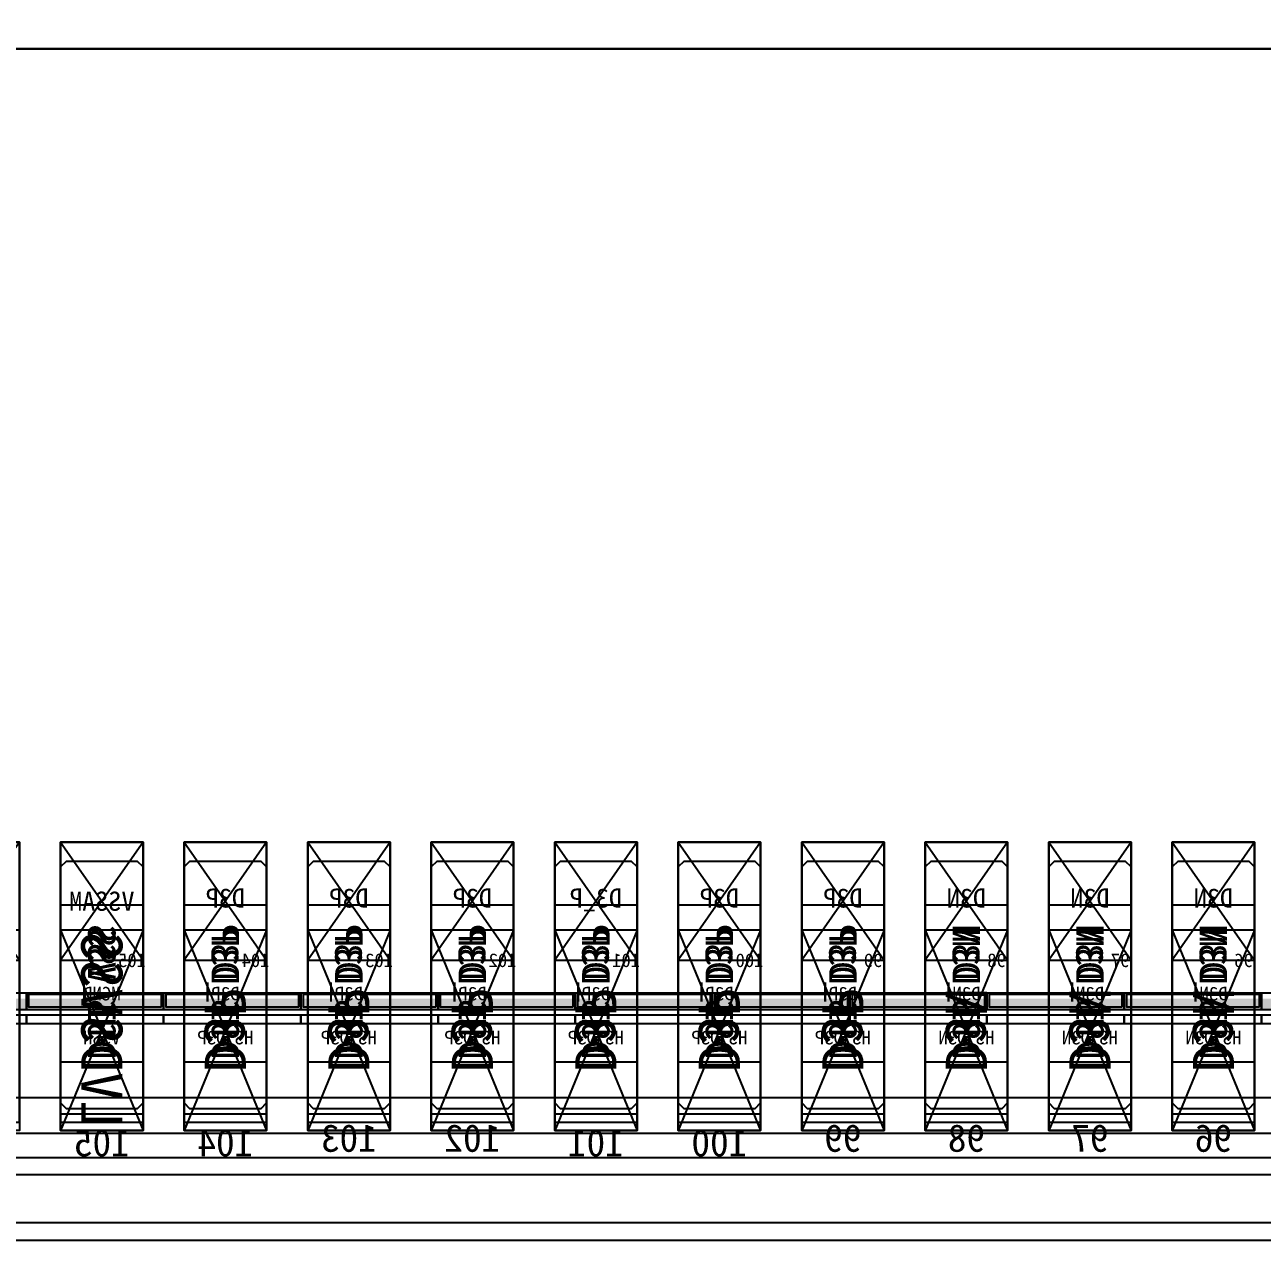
# Model space of a CAD drawing. Header units: millimetres. Extents: x 427 to 2444, y 137 to 817.
# Drawn here: x 1144.5962 to 1145.0471, y 300.7749 to 301.2176 of the extents above; entities that cross this region are included whole.
import ezdxf
from ezdxf.enums import TextEntityAlignment as Align

# ---------------------------------------------------------------- set-up
doc = ezdxf.new("R2010")
doc.units = ezdxf.units.MM
for name, color, linetype in [('L0', 211, 'Continuous'), ('L102', 91, 'Continuous'), ('L114', 213, 'Continuous'), ('L240', 60, 'Continuous'), ('L241', 200, 'Continuous'), ('L242', 51, 'Continuous'), ('L245', 53, 'Continuous'), ('L246', 93, 'Continuous'), ('L59', 140, 'Continuous'), ('L63', 4, 'Continuous'), ('L98', 150, 'Continuous')]:
    doc.layers.add(name, color=color, linetype=linetype)
doc.styles.add('txt', font='simhei.ttf')

# ---------------------------------------------------------------- blocks, each defined once
blk = doc.blocks.new('HX8394_F_PAD')
at = {"layer": 'L0'}
blk.add_lwpolyline([(-13.86, -0.4025), (-13.86, 0.4025), (13.86, 0.4025), (13.86, -0.4025), (-13.86, -0.4025)], close=True, dxfattribs=at)
at = {"layer": 'L241'}
blk.add_lwpolyline([(-13.9, -0.435), (-13.9, 0.435), (13.9, 0.435), (13.9, -0.435), (-13.9, -0.435)], close=True, dxfattribs=at)
at = {"layer": 'L242'}
for points in [[(-9.3955, -0.3935), (-9.3975, -0.3915), (-9.3975, -0.3055), (-9.3955, -0.3035), (-9.3695, -0.3035), (-9.3675, -0.3055), (-9.3675, -0.3915), (-9.3695, -0.3935), (-9.3955, -0.3935)], [(-9.3505, -0.3935), (-9.3525, -0.3915), (-9.3525, -0.3055), (-9.3505, -0.3035), (-9.3245, -0.3035), (-9.3225, -0.3055), (-9.3225, -0.3915), (-9.3245, -0.3935), (-9.3505, -0.3935)], [(-9.3055, -0.3935), (-9.3075, -0.3915), (-9.3075, -0.3055), (-9.3055, -0.3035), (-9.2795, -0.3035), (-9.2775, -0.3055), (-9.2775, -0.3915), (-9.2795, -0.3935), (-9.3055, -0.3935)], [(-9.2605, -0.3935), (-9.2625, -0.3915), (-9.2625, -0.3055), (-9.2605, -0.3035), (-9.2345, -0.3035), (-9.2325, -0.3055), (-9.2325, -0.3915), (-9.2345, -0.3935), (-9.2605, -0.3935)], [(-9.2155, -0.3935), (-9.2175, -0.3915), (-9.2175, -0.3055), (-9.2155, -0.3035), (-9.1895, -0.3035), (-9.1875, -0.3055), (-9.1875, -0.3915), (-9.1895, -0.3935), (-9.2155, -0.3935)], [(-9.1705, -0.3935), (-9.1725, -0.3915), (-9.1725, -0.3055), (-9.1705, -0.3035), (-9.1445, -0.3035), (-9.1425, -0.3055), (-9.1425, -0.3915), (-9.1445, -0.3935), (-9.1705, -0.3935)], [(-9.1255, -0.3935), (-9.1275, -0.3915), (-9.1275, -0.3055), (-9.1255, -0.3035), (-9.0995, -0.3035), (-9.0975, -0.3055), (-9.0975, -0.3915), (-9.0995, -0.3935), (-9.1255, -0.3935)], [(-9.0805, -0.3935), (-9.0825, -0.3915), (-9.0825, -0.3055), (-9.0805, -0.3035), (-9.0545, -0.3035), (-9.0525, -0.3055), (-9.0525, -0.3915), (-9.0545, -0.3935), (-9.0805, -0.3935)], [(-9.0355, -0.3935), (-9.0375, -0.3915), (-9.0375, -0.3055), (-9.0355, -0.3035), (-9.0095, -0.3035), (-9.0075, -0.3055), (-9.0075, -0.3915), (-9.0095, -0.3935), (-9.0355, -0.3935)], [(-8.9905, -0.3935), (-8.9925, -0.3915), (-8.9925, -0.3055), (-8.9905, -0.3035), (-8.9645, -0.3035), (-8.9625, -0.3055), (-8.9625, -0.3915), (-8.9645, -0.3935), (-8.9905, -0.3935)]]:
    blk.add_lwpolyline(points, close=True, dxfattribs=at)
at = {"layer": 'L240', "style": 'txt'}
for s, p in [('HS_D3N', (-9.3825, -0.346834)), ('HS_D3N', (-9.3375, -0.346834)), ('HS_D3N', (-9.2925, -0.346834)), ('HS_D3P', (-9.2475, -0.346834)), ('HS_D3P', (-9.2025, -0.346834)), ('HS_D3P', (-9.1575, -0.346834)), ('HS_D3P', (-9.1125, -0.346834)), ('HS_D3P', (-9.0675, -0.346834)), ('HS_D3P', (-9.0225, -0.346834)), ('HS_VSS', (-8.9775, -0.346834))]:
    blk.add_text(s, height=0.01, rotation=90, dxfattribs=at).set_placement(p, align=Align.MIDDLE_CENTER)
blk = doc.blocks.new('NTBUMP_73X30')
at = {"color": 5, "linetype": 'Continuous'}
blk.add_lwpolyline([(-0.015, 0.04), (0.015, -0.033), (0.015, 0.04), (-0.015, -0.033)], dxfattribs=at)
at = {"layer": 'L242', "color": 5}
blk.add_lwpolyline([(-0.015, -0.033), (-0.015, 0.04), (0.015, 0.04), (0.015, -0.033), (-0.015, -0.033)], close=True, dxfattribs=at)
blk = doc.blocks.new('ILI9881C_AA_NTBUMP_PM_875UM')
at = {"layer": 'L241'}
blk.add_lwpolyline([(-13.92, -0.4375), (-13.92, 0.4375), (13.92, 0.4375), (13.92, -0.4375), (-13.92, -0.4375)], close=True, dxfattribs=at)
for p in [(-9.3825, -0.3645), (-9.3375, -0.3645), (-9.2925, -0.3645), (-9.2475, -0.3645), (-9.2025, -0.3645), (-9.1575, -0.3645), (-9.1125, -0.3645), (-9.0675, -0.3645), (-9.0225, -0.3645), (-8.9775, -0.3645)]:
    blk.add_blockref('NTBUMP_73X30', p)
at = {"layer": 'L246', "style": 'txt'}
for s, p in [('LVDSVSS', (-8.9775, -0.361)), ('D3N', (-9.3825, -0.361)), ('D3N', (-9.3375, -0.361)), ('D3N', (-9.2925, -0.361)), ('D3P', (-9.2475, -0.361)), ('D3P', (-9.2025, -0.361)), ('D3P', (-9.1575, -0.361)), ('D3P', (-9.1125, -0.361)), ('D3P', (-9.0675, -0.361)), ('D3P', (-9.0225, -0.361))]:
    blk.add_text(s, height=0.015, rotation=90, dxfattribs=at).set_placement(p, align=Align.MIDDLE_CENTER)
for s, p in [('96', (-9.3825, -0.400279)), ('97', (-9.3375, -0.400279)), ('98', (-9.2925, -0.400279)), ('99', (-9.2475, -0.400279)), ('102', (-9.1125, -0.400279)), ('103', (-9.0675, -0.400279)), ('100', (-9.2025, -0.401945)), ('101', (-9.1575, -0.401945)), ('104', (-9.0225, -0.401945)), ('105', (-8.9775, -0.401945))]:
    blk.add_text(s, height=0.01, dxfattribs=at).set_placement(p, align=Align.MIDDLE_CENTER)
blk = doc.blocks.new('INPUT_BUMP')
at = {"layer": 'L102'}
for points in [[(0.014, 0.04), (0.014, 0.041), (0.015, 0.041), (0.015, 0.04), (0.014, 0.04)], [(0.015, 0.04), (0.015, 0.041), (0.016, 0.041), (0.016, 0.04), (0.015, 0.04)], [(0.014, 0.039), (0.014, 0.04), (0.015, 0.04), (0.015, 0.039), (0.014, 0.039)], [(0.015, 0.039), (0.015, 0.04), (0.016, 0.04), (0.016, 0.039), (0.015, 0.039)]]:
    blk.add_lwpolyline(points, close=True, dxfattribs=at)
at = {"layer": 'L242'}
blk.add_lwpolyline([(0, 0.01), (0, 0.08), (0.03, 0.08), (0.03, 0.01), (0, 0.01)], close=True, dxfattribs=at)
blk = doc.blocks.new('JD9365Z_PAD_20170829_Y880')
at = {"layer": 'L241'}
blk.add_lwpolyline([(-13.95, -0.41), (-13.95, 0.41), (13.95, 0.41), (13.95, -0.41), (-13.95, -0.41)], close=True, dxfattribs=at)
at = {"row_count": 1, "column_count": 554, "row_spacing": 0.08, "column_spacing": 0.045}
blk.add_blockref('INPUT_BUMP', (-12.4575, -0.401), dxfattribs=at)
at = {"layer": 'L240', "style": 'txt'}
for s, p in [('HS_D3N', (-9.3825, -0.360167)), ('HS_D3N', (-9.3375, -0.360167)), ('HS_D3N', (-9.2925, -0.360167)), ('HS_D3P', (-9.2475, -0.360167)), ('HS_D3P', (-9.2025, -0.360167)), ('HS_D3P', (-9.1575, -0.360167)), ('HS_D3P', (-9.1125, -0.360167)), ('HS_D3P', (-9.0675, -0.360167)), ('HS_D3P', (-9.0225, -0.360167)), ('VSSH', (-8.9775, -0.360167))]:
    blk.add_text(s, height=0.005, dxfattribs=at).set_placement(p, align=Align.MIDDLE_CENTER)
blk = doc.blocks.new('NV3052C3P_BUMP_ORI_20190911')
at = {"layer": 'L241'}
blk.add_lwpolyline([(-13.8, -0.398), (-13.8, 0.398), (13.8, 0.398), (13.8, -0.398), (-13.8, -0.398)], close=True, dxfattribs=at)
at = {"layer": 'L242'}
for points in [[(-9.3975, -0.385), (-9.3975, -0.337), (-9.3675, -0.337), (-9.3675, -0.385), (-9.3975, -0.385)], [(-9.3525, -0.385), (-9.3525, -0.337), (-9.3225, -0.337), (-9.3225, -0.385), (-9.3525, -0.385)], [(-9.3075, -0.385), (-9.3075, -0.337), (-9.2775, -0.337), (-9.2775, -0.385), (-9.3075, -0.385)], [(-9.2625, -0.385), (-9.2625, -0.337), (-9.2325, -0.337), (-9.2325, -0.385), (-9.2625, -0.385)], [(-9.2175, -0.385), (-9.2175, -0.337), (-9.1875, -0.337), (-9.1875, -0.385), (-9.2175, -0.385)], [(-9.1725, -0.385), (-9.1725, -0.337), (-9.1425, -0.337), (-9.1425, -0.385), (-9.1725, -0.385)], [(-9.1275, -0.385), (-9.1275, -0.337), (-9.0975, -0.337), (-9.0975, -0.385), (-9.1275, -0.385)], [(-9.0825, -0.385), (-9.0825, -0.337), (-9.0525, -0.337), (-9.0525, -0.385), (-9.0825, -0.385)], [(-9.0375, -0.385), (-9.0375, -0.337), (-9.0075, -0.337), (-9.0075, -0.385), (-9.0375, -0.385)], [(-8.9925, -0.385), (-8.9925, -0.337), (-8.9625, -0.337), (-8.9625, -0.385), (-8.9925, -0.385)]]:
    blk.add_lwpolyline(points, close=True, dxfattribs=at)
at = {"layer": 'L245', "style": 'txt'}
for s, p in [('D3N', (-9.382527, -0.360167)), ('D3N', (-9.337527, -0.360167)), ('D3N', (-9.292527, -0.360167)), ('D3P', (-9.247527, -0.360167)), ('D3P', (-9.202527, -0.360167)), ('D3P', (-9.157527, -0.360167)), ('D3P', (-9.112527, -0.360167)), ('D3P', (-9.067527, -0.360167)), ('D3P', (-9.022527, -0.360167)), ('MGND', (-8.977527, -0.360167))]:
    blk.add_text(s, height=0.005, dxfattribs=at).set_placement(p, align=Align.MIDDLE_CENTER)
blk = doc.blocks.new('BUMP_30_76')
at = {"layer": 'L242'}
blk.add_lwpolyline([(-0.015, -0.0195), (-0.015, 0.0565), (0.015, 0.0565), (0.015, -0.0195), (-0.015, -0.0195)], close=True, dxfattribs=at)
blk = doc.blocks.new('FL11283_A_OTHER')
at = {"layer": 'L102'}
blk.add_lwpolyline([(-13.86, 0), (-13.86, 0.41), (0, 0.41), (0, 0), (-13.86, 0)], close=True, dxfattribs=at)
at = {"layer": 'L241'}
blk.add_lwpolyline([(-13.86, -0.41), (-13.86, 0.41), (13.86, 0.41), (13.86, 0.404), (-13.854, 0.404), (-13.854, -0.404), (13.854, -0.404), (13.854, 0.404), (13.86, 0.404), (13.86, -0.41), (-13.86, -0.41)], close=True, dxfattribs=at)
at = {"layer": 'L59'}
for points in [[(-13.86, -0.41), (-13.86, 0.41), (13.86, 0.41), (13.86, -0.41), (-13.86, -0.41)], [(-13.86, -0.41), (-13.86, 0), (0, 0), (0, -0.41), (-13.86, -0.41)]]:
    blk.add_lwpolyline(points, close=True, dxfattribs=at)
for p in [(-9.3825, -0.3685), (-9.3375, -0.3685), (-9.2925, -0.3685), (-9.2475, -0.3685), (-9.2025, -0.3685), (-9.1575, -0.3685), (-9.1125, -0.3685), (-9.0675, -0.3685), (-9.0225, -0.3685), (-8.9775, -0.3685)]:
    blk.add_blockref('BUMP_30_76', p)
at = {"layer": 'L102', "style": 'txt'}
for s, p in [('DSI_D3N', (-9.3825, -0.344334)), ('DSI_D3N', (-9.3375, -0.344334)), ('DSI_D3N', (-9.2925, -0.344334)), ('DSI_D3P', (-9.2475, -0.344334)), ('DSI_D3P', (-9.2025, -0.344334)), ('DSI_D3P', (-9.1575, -0.344334)), ('DSI_D3P', (-9.1125, -0.344334)), ('DSI_D3P', (-9.0675, -0.344334)), ('DSI_D3P', (-9.0225, -0.344334)), ('DSI_VSS', (-8.9775, -0.344334))]:
    blk.add_text(s, height=0.01, rotation=90, dxfattribs=at).set_placement(p, align=Align.MIDDLE_CENTER)
blk = doc.blocks.new('GC9702_ANALOG_PAD_BUMP')
at = {"color": 5, "linetype": 'Continuous'}
blk.add_lwpolyline([(-0.015, 0.0215), (0.015, -0.0215), (0.015, 0.0215), (-0.015, -0.0215)], dxfattribs=at)
at = {"layer": 'L242', "color": 5}
blk.add_lwpolyline([(-0.015, -0.0215), (-0.015, 0.0215), (0.015, 0.0215), (0.015, -0.0215), (-0.015, -0.0215)], close=True, dxfattribs=at)
blk = doc.blocks.new('GC9702_BUMP_NOCOMPENSATION')
at = {"layer": 'L114'}
for points in [[(-9.45, -0.38), (-9.45, -0.374), (-9.4, -0.374), (-9.4, -0.38), (-9.45, -0.38)], [(-9.45, -0.38), (-9.45, -0.374), (-9.4, -0.374), (-9.4, -0.38), (-9.45, -0.38)], [(-9.4, -0.38), (-9.4, -0.374), (-9.35, -0.374), (-9.35, -0.38), (-9.4, -0.38)], [(-9.4, -0.38), (-9.4, -0.374), (-9.35, -0.374), (-9.35, -0.38), (-9.4, -0.38)], [(-9.35, -0.38), (-9.35, -0.374), (-9.3, -0.374), (-9.3, -0.38), (-9.35, -0.38)], [(-9.35, -0.38), (-9.35, -0.374), (-9.3, -0.374), (-9.3, -0.38), (-9.35, -0.38)], [(-9.3, -0.38), (-9.3, -0.374), (-9.25, -0.374), (-9.25, -0.38), (-9.3, -0.38)], [(-9.3, -0.38), (-9.3, -0.374), (-9.25, -0.374), (-9.25, -0.38), (-9.3, -0.38)], [(-9.25, -0.38), (-9.25, -0.374), (-9.2, -0.374), (-9.2, -0.38), (-9.25, -0.38)], [(-9.25, -0.38), (-9.25, -0.374), (-9.2, -0.374), (-9.2, -0.38), (-9.25, -0.38)], [(-9.2, -0.38), (-9.2, -0.374), (-9.15, -0.374), (-9.15, -0.38), (-9.2, -0.38)], [(-9.2, -0.38), (-9.2, -0.374), (-9.15, -0.374), (-9.15, -0.38), (-9.2, -0.38)], [(-9.15, -0.38), (-9.15, -0.374), (-9.1, -0.374), (-9.1, -0.38), (-9.15, -0.38)], [(-9.15, -0.38), (-9.15, -0.374), (-9.1, -0.374), (-9.1, -0.38), (-9.15, -0.38)], [(-9.1, -0.38), (-9.1, -0.374), (-9.05, -0.374), (-9.05, -0.38), (-9.1, -0.38)], [(-9.1, -0.38), (-9.1, -0.374), (-9.05, -0.374), (-9.05, -0.38), (-9.1, -0.38)], [(-9.05, -0.38), (-9.05, -0.374), (-9, -0.374), (-9, -0.38), (-9.05, -0.38)], [(-9.05, -0.38), (-9.05, -0.374), (-9, -0.374), (-9, -0.38), (-9.05, -0.38)], [(-9, -0.38), (-9, -0.374), (-8.95, -0.374), (-8.95, -0.38), (-9, -0.38)], [(-9, -0.38), (-9, -0.374), (-8.95, -0.374), (-8.95, -0.38), (-9, -0.38)], [(-8.95, -0.38), (-8.95, -0.374), (-8.9, -0.374), (-8.9, -0.38), (-8.95, -0.38)], [(-8.95, -0.38), (-8.95, -0.374), (-8.9, -0.374), (-8.9, -0.38), (-8.95, -0.38)], [(-9.39926, -0.379), (-9.39926, -0.37443), (-9.35082, -0.37443), (-9.35082, -0.379), (-9.39926, -0.379)], [(-9.39926, -0.379), (-9.39926, -0.37443), (-9.35082, -0.37443), (-9.35082, -0.379), (-9.39926, -0.379)], [(-9.34926, -0.379), (-9.34926, -0.37443), (-9.30082, -0.37443), (-9.30082, -0.379), (-9.34926, -0.379)], [(-9.34926, -0.379), (-9.34926, -0.37443), (-9.30082, -0.37443), (-9.30082, -0.379), (-9.34926, -0.379)], [(-9.29926, -0.379), (-9.29926, -0.37443), (-9.25082, -0.37443), (-9.25082, -0.379), (-9.29926, -0.379)], [(-9.29926, -0.379), (-9.29926, -0.37443), (-9.25082, -0.37443), (-9.25082, -0.379), (-9.29926, -0.379)], [(-9.24926, -0.379), (-9.24926, -0.37443), (-9.20082, -0.37443), (-9.20082, -0.379), (-9.24926, -0.379)], [(-9.24926, -0.379), (-9.24926, -0.37443), (-9.20082, -0.37443), (-9.20082, -0.379), (-9.24926, -0.379)], [(-9.19926, -0.379), (-9.19926, -0.37443), (-9.15082, -0.37443), (-9.15082, -0.379), (-9.19926, -0.379)], [(-9.19926, -0.379), (-9.19926, -0.37443), (-9.15082, -0.37443), (-9.15082, -0.379), (-9.19926, -0.379)], [(-9.14926, -0.379), (-9.14926, -0.37443), (-9.10082, -0.37443), (-9.10082, -0.379), (-9.14926, -0.379)], [(-9.14926, -0.379), (-9.14926, -0.37443), (-9.10082, -0.37443), (-9.10082, -0.379), (-9.14926, -0.379)], [(-9.09926, -0.379), (-9.09926, -0.37443), (-9.05082, -0.37443), (-9.05082, -0.379), (-9.09926, -0.379)], [(-9.09926, -0.379), (-9.09926, -0.37443), (-9.05082, -0.37443), (-9.05082, -0.379), (-9.09926, -0.379)], [(-9.04926, -0.379), (-9.04926, -0.37443), (-9.00082, -0.37443), (-9.00082, -0.379), (-9.04926, -0.379)], [(-9.04926, -0.379), (-9.04926, -0.37443), (-9.00082, -0.37443), (-9.00082, -0.379), (-9.04926, -0.379)], [(-8.99926, -0.379), (-8.99926, -0.37443), (-8.95082, -0.37443), (-8.95082, -0.379), (-8.99926, -0.379)], [(-8.99926, -0.379), (-8.99926, -0.37443), (-8.95082, -0.37443), (-8.95082, -0.379), (-8.99926, -0.379)]]:
    blk.add_lwpolyline(points, close=True, dxfattribs=at)
at = {"layer": 'L114', "const_width": 0.004}
for points in [[(-9.45, -0.378), (-9.4, -0.378)], [(-9.45, -0.378), (-9.4, -0.378)], [(-9.45, -0.378), (-9.4, -0.378)], [(-9.45, -0.378), (-9.4, -0.378)], [(-9.4, -0.378), (-9.35, -0.378)], [(-9.4, -0.378), (-9.35, -0.378)], [(-9.4, -0.378), (-9.35, -0.378)], [(-9.4, -0.378), (-9.35, -0.378)], [(-9.35, -0.378), (-9.3, -0.378)], [(-9.35, -0.378), (-9.3, -0.378)], [(-9.35, -0.378), (-9.3, -0.378)], [(-9.35, -0.378), (-9.3, -0.378)], [(-9.3, -0.378), (-9.25, -0.378)], [(-9.3, -0.378), (-9.25, -0.378)], [(-9.3, -0.378), (-9.25, -0.378)], [(-9.3, -0.378), (-9.25, -0.378)], [(-9.25, -0.378), (-9.2, -0.378)], [(-9.25, -0.378), (-9.2, -0.378)], [(-9.25, -0.378), (-9.2, -0.378)], [(-9.25, -0.378), (-9.2, -0.378)], [(-9.2, -0.378), (-9.15, -0.378)], [(-9.2, -0.378), (-9.15, -0.378)], [(-9.2, -0.378), (-9.15, -0.378)], [(-9.2, -0.378), (-9.15, -0.378)], [(-9.15, -0.378), (-9.1, -0.378)], [(-9.15, -0.378), (-9.1, -0.378)], [(-9.15, -0.378), (-9.1, -0.378)], [(-9.15, -0.378), (-9.1, -0.378)], [(-9.1, -0.378), (-9.05, -0.378)], [(-9.1, -0.378), (-9.05, -0.378)], [(-9.1, -0.378), (-9.05, -0.378)], [(-9.1, -0.378), (-9.05, -0.378)], [(-9.05, -0.378), (-9, -0.378)], [(-9.05, -0.378), (-9, -0.378)], [(-9.05, -0.378), (-9, -0.378)], [(-9.05, -0.378), (-9, -0.378)], [(-9, -0.378), (-8.95, -0.378)], [(-9, -0.378), (-8.95, -0.378)], [(-9, -0.378), (-8.95, -0.378)], [(-9, -0.378), (-8.95, -0.378)], [(-8.95, -0.378), (-8.9, -0.378)], [(-8.95, -0.378), (-8.9, -0.378)], [(-8.95, -0.378), (-8.9, -0.378)], [(-8.95, -0.378), (-8.9, -0.378)]]:
    blk.add_lwpolyline(points, dxfattribs=at)
at = {"layer": 'L241'}
for points in [[(-9.45, -0.385), (-9.45, -0.382), (-9.4, -0.382), (-9.4, -0.385), (-9.45, -0.385)], [(-9.45, -0.385), (-9.45, -0.382), (-9.4, -0.382), (-9.4, -0.385), (-9.45, -0.385)], [(-9.4, -0.385), (-9.4, -0.382), (-9.35, -0.382), (-9.35, -0.385), (-9.4, -0.385)], [(-9.4, -0.385), (-9.4, -0.382), (-9.35, -0.382), (-9.35, -0.385), (-9.4, -0.385)], [(-9.35, -0.385), (-9.35, -0.382), (-9.3, -0.382), (-9.3, -0.385), (-9.35, -0.385)], [(-9.35, -0.385), (-9.35, -0.382), (-9.3, -0.382), (-9.3, -0.385), (-9.35, -0.385)], [(-9.3, -0.385), (-9.3, -0.382), (-9.25, -0.382), (-9.25, -0.385), (-9.3, -0.385)], [(-9.3, -0.385), (-9.3, -0.382), (-9.25, -0.382), (-9.25, -0.385), (-9.3, -0.385)], [(-9.25, -0.385), (-9.25, -0.382), (-9.2, -0.382), (-9.2, -0.385), (-9.25, -0.385)], [(-9.25, -0.385), (-9.25, -0.382), (-9.2, -0.382), (-9.2, -0.385), (-9.25, -0.385)], [(-9.2, -0.385), (-9.2, -0.382), (-9.15, -0.382), (-9.15, -0.385), (-9.2, -0.385)], [(-9.2, -0.385), (-9.2, -0.382), (-9.15, -0.382), (-9.15, -0.385), (-9.2, -0.385)], [(-9.15, -0.385), (-9.15, -0.382), (-9.1, -0.382), (-9.1, -0.385), (-9.15, -0.385)], [(-9.15, -0.385), (-9.15, -0.382), (-9.1, -0.382), (-9.1, -0.385), (-9.15, -0.385)], [(-9.1, -0.385), (-9.1, -0.382), (-9.05, -0.382), (-9.05, -0.385), (-9.1, -0.385)], [(-9.1, -0.385), (-9.1, -0.382), (-9.05, -0.382), (-9.05, -0.385), (-9.1, -0.385)], [(-9.05, -0.385), (-9.05, -0.382), (-9, -0.382), (-9, -0.385), (-9.05, -0.385)], [(-9.05, -0.385), (-9.05, -0.382), (-9, -0.382), (-9, -0.385), (-9.05, -0.385)], [(-9, -0.385), (-9, -0.382), (-8.95, -0.382), (-8.95, -0.385), (-9, -0.385)], [(-9, -0.385), (-9, -0.382), (-8.95, -0.382), (-8.95, -0.385), (-9, -0.385)], [(-8.95, -0.385), (-8.95, -0.382), (-8.9, -0.382), (-8.9, -0.385), (-8.95, -0.385)], [(-8.95, -0.385), (-8.95, -0.382), (-8.9, -0.382), (-8.9, -0.385), (-8.95, -0.385)]]:
    blk.add_lwpolyline(points, close=True, dxfattribs=at)
at = {"row_count": 1, "column_count": 554, "row_spacing": 0.043, "column_spacing": 0.045}
blk.add_blockref('GC9702_ANALOG_PAD_BUMP', (-12.4425, -0.3405), dxfattribs=at)
at = {"layer": 'L114', "style": 'txt'}
for s, p in [('96', (-9.3935, -0.362)), ('97', (-9.3485, -0.362)), ('98', (-9.3035, -0.362)), ('99', (-9.2585, -0.362)), ('100', (-9.2135, -0.362)), ('101', (-9.1685, -0.362)), ('102', (-9.1235, -0.362)), ('103', (-9.0785, -0.362)), ('104', (-9.0335, -0.362)), ('105', (-8.9885, -0.362))]:
    blk.add_text(s, height=0.005, dxfattribs=at).set_placement(p, align=Align.MIDDLE_CENTER)
at = {"layer": 'L98', "style": 'txt'}
for s, p in [('D3N', (-9.3825, -0.33933)), ('D3N', (-9.3375, -0.33933)), ('D3N', (-9.2925, -0.33933)), ('D3P', (-9.2475, -0.33933)), ('D3P', (-9.2025, -0.33933)), ('D3_P', (-9.1575, -0.33933)), ('D3P', (-9.1125, -0.33933)), ('D3P', (-9.0675, -0.33933)), ('D3P', (-9.0225, -0.33933)), ('VSSAM', (-8.9775, -0.3405))]:
    blk.add_text(s, height=0.007, dxfattribs=at).set_placement(p, align=Align.MIDDLE_CENTER)
blk = doc.blocks.new('IC_GDS_ALL')
for name, p in [('ILI9881C_AA_NTBUMP_PM_875UM', (0, 0)), ('HX8394_F_PAD', (0, 0.004)), ('GC9702_BUMP_NOCOMPENSATION', (0, 0.0265)), ('NV3052C3P_BUMP_ORI_20190911', (0, 0.0125)), ('JD9365Z_PAD_20170829_Y880', (0, -0.0035)), ('FL11283_A_OTHER', (0, -0.0035))]:
    blk.add_blockref(name, p)
blk = doc.blocks.new('INPUT_PAD')
at = {"layer": 'L63'}
blk.add_lwpolyline([(0.01, -0.043), (0.01, 0.062), (0.04, 0.062), (0.04, -0.043), (0.01, -0.043)], close=True, dxfattribs=at)
blk = doc.blocks.new('IC_PAD_ALL')
at = {"row_count": 1, "column_count": 554, "row_spacing": 0.109, "column_spacing": 0.045}
blk.add_blockref('INPUT_PAD', (1.18, 0), dxfattribs=at)
blk = doc.blocks.new('IC_ALL')
at = {"yscale": -1, "rotation": 180}
blk.add_blockref('IC_GDS_ALL', (14, 0.4375), dxfattribs=at)
blk.add_blockref('IC_PAD_ALL', (0.3525, 0.083))
blk = doc.blocks.new('IC_FPC_OLB_ALL')
blk.add_blockref('IC_ALL', (1.188, 1.0245))

msp = doc.modelspace()

# ---------------------------------------------------------------- block references
msp.add_blockref('IC_FPC_OLB_ALL', (1120.45883, 299.75037))

doc.saveas('drawing.dxf')
